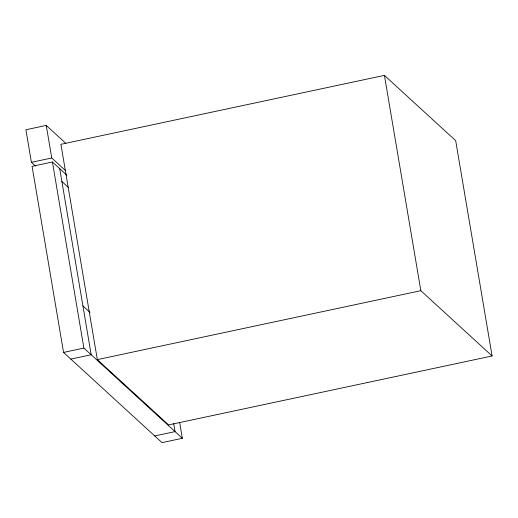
<?xml version="1.0" encoding="UTF-8"?>
<svg xmlns="http://www.w3.org/2000/svg" width="518" height="518" viewBox="0 0 518 518"><rect width="100%" height="100%" fill="white"/><g stroke="black" fill="none" stroke-linecap="round" stroke-linejoin="round"><path stroke-width="0.78" d="M65.844 143.382L46.238 125.421L25.9 129.753L31.41 162.322L35.567 166.136M384.427 75.375L60.917 144.315L97.332 359.615L168.59 424.915L492.1 355.976L455.685 140.676L384.427 75.375L420.843 290.682L492.1 355.976M31.41 162.322L51.742 157.99L65.41 170.513M66.848 175.214L52.422 161.992L32.084 166.323L63.559 352.415L162.004 442.625L182.342 438.286L179.649 422.384M63.559 352.415L83.897 348.083L182.342 438.286M70.856 359.097L91.187 354.765L59.712 168.674M97.332 359.615L420.843 290.682M154.714 435.942L175.045 431.604L173.705 423.653M61.882 181.481L68.421 187.477M82.925 305.905L90.061 312.445M46.238 125.421L51.742 157.99M52.422 161.992L83.897 348.083"/></g></svg>
